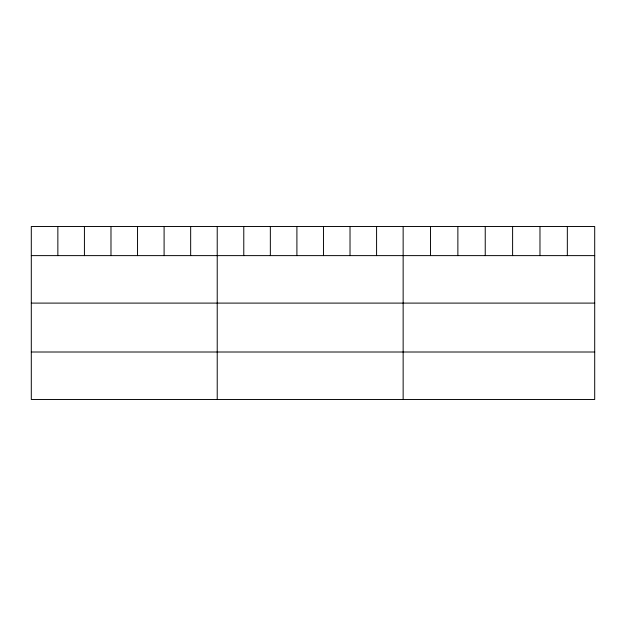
<?xml version="1.0" encoding="UTF-8"?>
<svg xmlns="http://www.w3.org/2000/svg" width="626" height="626" viewBox="0 0 626 626"><rect width="100%" height="100%" fill="white"/><g stroke="black" fill="none" stroke-linecap="round" stroke-linejoin="round"><path stroke-width="0.94" d="M594.7 255.619L594.7 399.49L31.3 399.49L31.3 226.51L594.7 226.51L594.7 255.619L31.3 255.619M31.3 303.101L594.7 303.101M31.3 352.008L594.7 352.008M567.336 226.51L567.336 255.619M539.972 226.51L539.972 255.619M512.608 226.51L512.608 255.619M485.236 226.51L485.236 255.619M457.872 226.51L457.872 255.619M430.508 226.51L430.508 255.619M403.144 226.51L403.144 399.49M376.586 226.51L376.586 255.619M350.02 226.51L350.02 255.619M323.462 226.51L323.462 255.619M296.904 226.51L296.904 255.619M270.346 226.51L270.346 255.619M243.78 226.51L243.78 255.619M217.222 226.51L217.222 399.49M190.664 226.51L190.664 255.619M164.098 226.51L164.098 255.619M137.54 226.51L137.54 255.619M110.982 226.51L110.982 255.619M84.424 226.51L84.424 255.619M57.858 226.51L57.858 255.619"/></g></svg>
